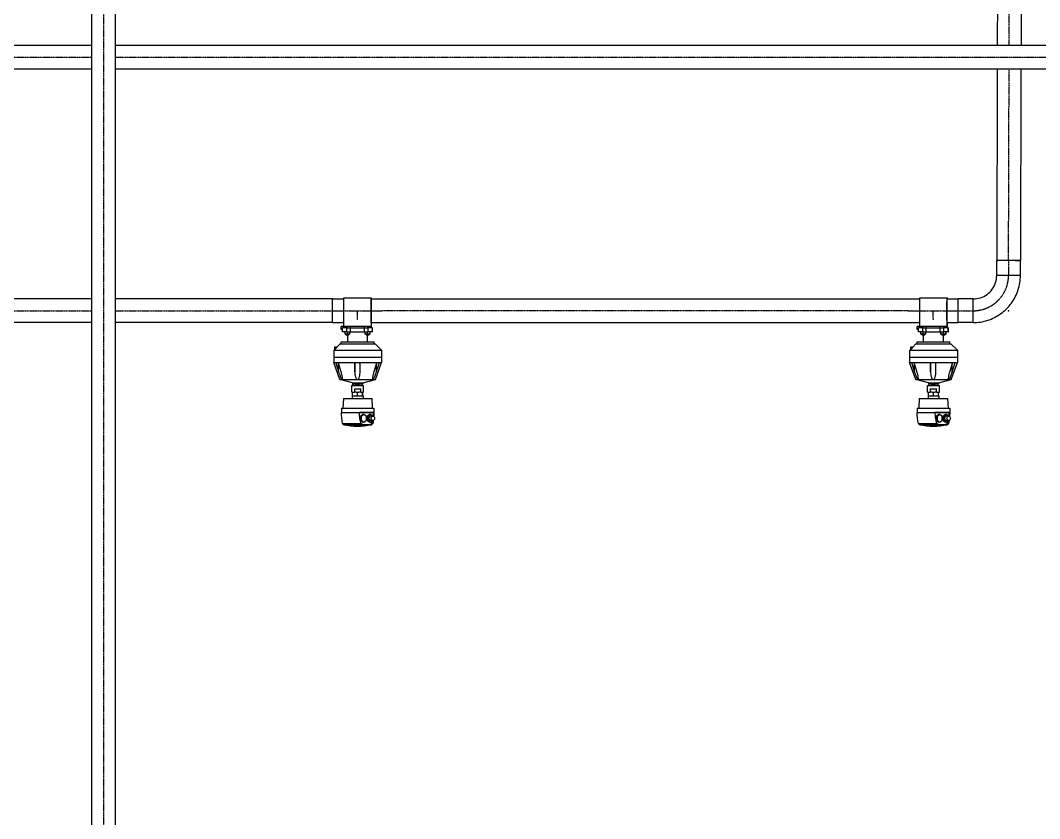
# Model space of a CAD drawing. Header units: millimetres. Extents: x 48717 to 75522, y 76128 to 88842.
# Drawn here: x 66439 to 69173, y 80462 to 82602 of the extents above; entities that cross this region are included whole.
import ezdxf

# ---------------------------------------------------------------- set-up
doc = ezdxf.new("R2010")
doc.units = ezdxf.units.MM
doc.linetypes.add('CENTER2', pattern=[1.125, 0.75, -0.125, 0.125, -0.125])
for name, color, linetype in [('Top (Plan) View2-CENTER', 1, 'CENTER2'), ('Top (Plan) View2-DV20-S1B-001c', 140, 'Continuous'), ('Top (Plan) View2-DV90-S1B-002a', 140, 'Continuous'), ('Top (Plan) View2-DV90-S1B-002b', 120, 'Continuous')]:
    doc.layers.add(name, color=color, linetype=linetype)

# ---------------------------------------------------------------- blocks, each defined once
blk = doc.blocks.new('*U912')
at = {"layer": 'Top (Plan) View2-CENTER'}
for p, q in [((66348.9, 82503.1), (66630.2, 82503.1)), ((66693.7, 82503.1), (69661.7, 82503.1))]:
    blk.add_line(p, q, dxfattribs=at)
at = {"layer": 'Top (Plan) View2-DV90-S1B-002b', "color": 0, "linetype": 'ByBlock', "lineweight": -2}
for p, q in [((66630.2, 82534.9), (66348.9, 82534.9)), ((69662, 82534.9), (66693.7, 82534.9)), ((66630.2, 82471.4), (66348.9, 82471.4)), ((69662, 82471.4), (66693.7, 82471.4))]:
    blk.add_line(p, q, dxfattribs=at)
blk = doc.blocks.new('*U919')
at = {"layer": 'Top (Plan) View2-CENTER'}
for p, q in [((66348.9, 81823.4), (66630.2, 81823.4)), ((66693.7, 81823.4), (67275.7, 81823.4))]:
    blk.add_line(p, q, dxfattribs=at)
at = {"layer": 'Top (Plan) View2-DV90-S1B-002a', "color": 0, "linetype": 'ByBlock', "lineweight": -2}
for p, q in [((66630.2, 81855.1), (66348.9, 81855.1)), ((67276, 81855.1), (66693.7, 81855.1)), ((66630.2, 81791.6), (66348.9, 81791.6)), ((67276, 81791.6), (66693.7, 81791.6))]:
    blk.add_line(p, q, dxfattribs=at)
at = {"layer": 'Top (Plan) View2-DV90-S1B-002a', "color": 0, "linetype": 'ByBlock', "lineweight": -2, "extrusion": (0, 0, -1)}
for start_param, end_param in [(1.570796, 3.141593), (0, 1.570796)]:
    blk.add_ellipse((67276, 81823.4), major_axis=(0, -31.8), ratio=0.01, start_param=start_param, end_param=end_param, dxfattribs=at)
blk = doc.blocks.new('*U946')
at = {"layer": 'Top (Plan) View2-CENTER'}
blk.add_line((66661.9, 84551), (66661.9, 77478.8), dxfattribs=at)
at = {"layer": 'Top (Plan) View2-DV20-S1B-001c', "color": 0, "linetype": 'ByBlock', "lineweight": -2}
for p, q in [((66630.2, 77478.8), (66630.2, 84551.3)), ((66693.7, 77478.8), (66693.7, 84551.3))]:
    blk.add_line(p, q, dxfattribs=at)
blk = doc.blocks.new('*U949')
at = {"layer": 'Top (Plan) View2-CENTER'}
for p, q in [((67276, 81823.4), (67409.6, 81823.4)), ((67343, 81799.8), (67343, 81823.4)), ((67343.9, 81799.8), (67343, 81799.8))]:
    blk.add_line(p, q, dxfattribs=at)
at = {"layer": 'Top (Plan) View2-DV90-S1B-002a', "color": 0, "linetype": 'ByBlock', "lineweight": -2}
for p, q in [((67276, 81855.1), (67305.6, 81855.1)), ((67379.6, 81856.8), (67305.6, 81856.8)), ((67305.6, 81856.8), (67305.6, 81781.6)), ((67380.7, 81856.8), (67379.6, 81856.8)), ((67379.6, 81856.8), (67379.6, 81781.6)), ((67380, 81855.1), (67410, 81855.1)), ((67380.7, 81855.1), (67380.7, 81856.8)), ((67275.7, 81823.4), (67305.6, 81823.4)), ((67379.6, 81823.4), (67409.6, 81823.4)), ((67276, 81791.6), (67305.6, 81791.6)), ((67380, 81791.6), (67410, 81791.6)), ((67380.7, 81781.6), (67380.7, 81791.6)), ((67306.6, 81780.8), (67299.3, 81780.8)), ((67299.3, 81773.3), (67299.3, 81780.8)), ((67303.1, 81773.3), (67299.3, 81773.3)), ((67314.5, 81777.3), (67303.1, 81777.3)), ((67303.1, 81767.3), (67303.1, 81777.3)), ((67314.5, 81767.3), (67303.1, 81767.3)), ((67379.6, 81781.6), (67305.6, 81781.6)), ((67314.9, 81780.8), (67306.6, 81780.8)), ((67306.6, 81777.3), (67306.6, 81780.8)), ((67309.6, 81760.5), (67309.6, 81767.3)), ((67316.1, 81760.5), (67309.6, 81760.5)), ((67312.1, 81758.5), (67312.1, 81760.5)), ((67312.1, 81758.5), (67320.1, 81758.5)), ((67313.9, 81781.6), (67313.9, 81780.8)), ((67314.5, 81767.3), (67314.5, 81777.3)), ((67314.5, 81777.3), (67324.3, 81777.3)), ((67314.5, 81767.3), (67324.3, 81767.3)), ((67324.5, 81780.8), (67314.9, 81780.8)), ((67314.9, 81780.8), (67314.9, 81777.3)), ((67316.1, 81760.5), (67316.1, 81767.3)), ((67322.6, 81760.5), (67316.1, 81760.5)), ((67316.9, 81739.8), (67316.9, 81758.5)), ((67320.1, 81758.5), (67320.1, 81760.5)), ((67320.1, 81758.5), (67320.1, 81760.5)), ((67320.1, 81758.5), (67320.1, 81758.5)), ((67322.6, 81760.5), (67322.6, 81767.3)), ((67322.7, 81760.5), (67322.6, 81760.5)), ((67322.7, 81760.5), (67322.7, 81767.3)), ((67324.3, 81767.3), (67324.3, 81777.3)), ((67324.3, 81777.3), (67361.7, 81777.3)), ((67324.3, 81767.3), (67361.7, 81767.3)), ((67361.5, 81780.8), (67324.5, 81780.8)), ((67324.5, 81777.3), (67324.5, 81780.8)), ((67371.1, 81780.8), (67361.5, 81780.8)), ((67361.5, 81777.3), (67361.5, 81780.8)), ((67361.7, 81767.3), (67361.7, 81777.3)), ((67361.7, 81777.3), (67371.5, 81777.3)), ((67361.7, 81767.3), (67371.5, 81767.3)), ((67363.6, 81760.5), (67363.6, 81767.3)), ((67370, 81760.5), (67363.6, 81760.5)), ((67366.1, 81758.5), (67366.1, 81760.5)), ((67366.1, 81758.5), (67374.1, 81758.5)), ((67369.9, 81739.8), (67369.9, 81758.5)), ((67369.9, 81739.8), (67369.9, 81758.5)), ((67370, 81760.5), (67370, 81767.3)), ((67376.6, 81760.5), (67370, 81760.5)), ((67371.1, 81777.3), (67371.1, 81780.8)), ((67379.6, 81780.8), (67371.1, 81780.8)), ((67371.5, 81767.3), (67371.5, 81777.3)), ((67383.1, 81777.3), (67371.5, 81777.3)), ((67383.1, 81767.3), (67371.5, 81767.3)), ((67372.9, 81781.6), (67372.9, 81780.8)), ((67372.9, 81781.6), (67372.9, 81780.8)), ((67374.1, 81758.5), (67374.1, 81760.5)), ((67374.1, 81758.5), (67374.1, 81760.5)), ((67374.1, 81758.5), (67374.6, 81758.5)), ((67374.1, 81758.5), (67374.1, 81758.5)), ((67374.6, 81758.5), (67374.6, 81760.5)), ((67374.6, 81758.5), (67374.6, 81760.5)), ((67374.6, 81758.5), (67374.6, 81758.5)), ((67376.6, 81760.5), (67376.6, 81767.3)), ((67376.7, 81760.5), (67376.6, 81760.5)), ((67376.7, 81760.5), (67376.7, 81767.3)), ((67377, 81760.5), (67376.7, 81760.5)), ((67377, 81760.5), (67377, 81767.3)), ((67377.1, 81760.5), (67377, 81760.5)), ((67377.1, 81760.5), (67377.1, 81767.3)), ((67379.6, 81781.6), (67380.7, 81781.6)), ((67380.1, 81780.8), (67379.6, 81780.8)), ((67379.6, 81780.8), (67379.6, 81777.3)), ((67380.1, 81777.3), (67380.1, 81780.8)), ((67380.1, 81780.8), (67380.1, 81780.8)), ((67380.1, 81777.3), (67380.1, 81780.8)), ((67383.1, 81767.3), (67383.1, 81777.3)), ((67383.1, 81777.3), (67383.6, 81777.3)), ((67383.1, 81767.3), (67383.6, 81767.3)), ((67383.6, 81767.3), (67383.6, 81777.3)), ((67383.6, 81777.3), (67383.6, 81777.3)), ((67383.6, 81767.3), (67383.6, 81777.3)), ((67383.6, 81767.3), (67383.6, 81767.3)), ((67296.4, 81734.8), (67287.7, 81726.1)), ((67296.4, 81734.8), (67390.4, 81734.8)), ((67299.4, 81739.8), (67387.4, 81739.8)), ((67299.4, 81734.8), (67299.4, 81739.8)), ((67387.4, 81734.8), (67387.4, 81739.8)), ((67387.4, 81739.8), (67387.4, 81739.8)), ((67387.4, 81734.8), (67387.4, 81739.8)), ((67390.4, 81734.8), (67407.4, 81717.8)), ((67390.4, 81734.8), (67390.4, 81734.8)), ((67390.4, 81734.8), (67407.4, 81717.8)), ((67280.3, 81703.1), (67279.4, 81703.1)), ((67279.4, 81703.1), (67279.4, 81699.3)), ((67280.3, 81717.8), (67407.4, 81717.8)), ((67280.3, 81703.1), (67280.3, 81717.8)), ((67281.7, 81726.1), (67281.7, 81719.2)), ((67288.7, 81726.1), (67281.7, 81726.1)), ((67407.4, 81717.8), (67407.4, 81699.3)), ((67407.4, 81717.8), (67407.4, 81717.8)), ((67407.4, 81717.8), (67407.4, 81699.3)), ((67279.4, 81699.3), (67407.4, 81699.3)), ((67279.4, 81699.3), (67407.4, 81699.3)), ((67279.4, 81699.3), (67279.4, 81684.3)), ((67279.4, 81684.3), (67284.5, 81684.3)), ((67295.8, 81639), (67279.4, 81684.3)), ((67279.5, 81699.3), (67279.5, 81699.3)), ((67284.5, 81684.3), (67291.4, 81684.3)), ((67291.4, 81684.3), (67335.7, 81684.3)), ((67292.4, 81659.4), (67292.4, 81681)), ((67335.7, 81684.3), (67349.7, 81684.3)), ((67335.8, 81659.4), (67335.8, 81684.3)), ((67349.7, 81684.3), (67394.6, 81684.3)), ((67390.9, 81639), (67407.4, 81684.3)), ((67393.8, 81659.4), (67393.8, 81682)), ((67394.6, 81684.3), (67401.7, 81684.3)), ((67401.7, 81684.3), (67407.4, 81684.3)), ((67407.3, 81699.3), (67407.3, 81699.3)), ((67407.3, 81699.3), (67407.3, 81699.3)), ((67407.4, 81699.3), (67407.4, 81684.3)), ((67407.4, 81699.3), (67407.4, 81699.3)), ((67407.4, 81699.3), (67407.4, 81699.3)), ((67407.4, 81699.3), (67407.4, 81684.3)), ((67407.4, 81684.3), (67407.4, 81684.3)), ((67295.8, 81639), (67301.8, 81639)), ((67329.9, 81630.3), (67295.8, 81639)), ((67302.2, 81639), (67342.5, 81639)), ((67327.4, 81623.3), (67343.2, 81623.3)), ((67327.4, 81605.3), (67327.4, 81623.3)), ((67329.9, 81630.3), (67356.9, 81630.3)), ((67329.9, 81630.3), (67329.9, 81627.8)), ((67337.1, 81627.8), (67329.9, 81627.8)), ((67331.9, 81624.3), (67329.9, 81627.8)), ((67331.9, 81624.3), (67354.9, 81624.3)), ((67337.1, 81627.8), (67337.1, 81629.3)), ((67349.4, 81629.3), (67337.1, 81629.3)), ((67338.4, 81624.3), (67338.4, 81623.3)), ((67343.2, 81623.3), (67359.4, 81623.3)), ((67343.3, 81639), (67384, 81639)), ((67348.4, 81624.3), (67348.4, 81623.3)), ((67349.4, 81629.3), (67349.4, 81627.8)), ((67356.9, 81627.8), (67349.4, 81627.8)), ((67354.9, 81624.3), (67356.9, 81627.8)), ((67354.9, 81624.3), (67356.9, 81627.8)), ((67354.9, 81624.3), (67354.9, 81624.3)), ((67356.9, 81630.3), (67390.9, 81639)), ((67356.9, 81630.3), (67390.9, 81639)), ((67356.9, 81630.3), (67356.9, 81627.8)), ((67356.9, 81630.3), (67356.9, 81630.3)), ((67356.9, 81630.3), (67356.9, 81627.8)), ((67356.9, 81627.8), (67356.9, 81627.8)), ((67359.4, 81605.3), (67359.4, 81623.3)), ((67383.3, 81641.9), (67383.3, 81642.1)), ((67384.5, 81639), (67390.9, 81639)), ((67390.9, 81639), (67390.9, 81639)), ((67327.4, 81605.3), (67334.6, 81605.3)), ((67328.9, 81595.3), (67329.8, 81595.3)), ((67328.9, 81595.3), (67328.9, 81588.3)), ((67329.8, 81595.3), (67329.8, 81605.3)), ((67329.8, 81595.3), (67331.9, 81595.3)), ((67331.9, 81595.3), (67341, 81595.3)), ((67334.6, 81614.3), (67351.8, 81614.3)), ((67334.6, 81614.3), (67334.6, 81605.3)), ((67339.6, 81605.3), (67334.6, 81605.3)), ((67339.6, 81605.3), (67343.2, 81605.3)), ((67341, 81595.3), (67343.2, 81595.3)), ((67343.2, 81605.3), (67346.8, 81605.3)), ((67343.2, 81595.3), (67343.2, 81605.3)), ((67343.2, 81595.3), (67345.4, 81595.3)), ((67345.4, 81595.3), (67354.6, 81595.3)), ((67351.8, 81605.3), (67346.8, 81605.3)), ((67351.8, 81605.3), (67351.8, 81614.3)), ((67351.8, 81605.3), (67359.4, 81605.3)), ((67354.6, 81595.3), (67356.8, 81595.3)), ((67356.8, 81595.3), (67356.8, 81605.3)), ((67356.8, 81595.3), (67357.9, 81595.3)), ((67356.8, 81595.3), (67356.8, 81595.3)), ((67356.9, 81595.3), (67356.9, 81605.3)), ((67357.9, 81595.3), (67357.9, 81588.3)), ((67305.4, 81588.3), (67304, 81562.3)), ((67305.4, 81588.3), (67381.4, 81588.3)), ((67381.4, 81588.3), (67382.7, 81562.3)), ((67299.9, 81562.3), (67386.9, 81562.3)), ((67299.9, 81562.3), (67299.9, 81550.5)), ((67299.9, 81550.5), (67386.9, 81550.5)), ((67384.8, 81550.3), (67348.3, 81550.3)), ((67357.7, 81545.4), (67350.7, 81540.2)), ((67350.7, 81540.2), (67350.7, 81529.8)), ((67353.2, 81540.2), (67350.7, 81540.2)), ((67360.2, 81545.4), (67353.2, 81540.2)), ((67353.2, 81540.2), (67353.2, 81529.8)), ((67360.2, 81545.4), (67357.7, 81545.4)), ((67367.1, 81540.2), (67360.2, 81545.4)), ((67367.1, 81529.8), (67367.1, 81540.2)), ((67375.4, 81545.4), (67368.5, 81540.2)), ((67368.5, 81540.2), (67368.5, 81529.8)), ((67371, 81540.2), (67368.5, 81540.2)), ((67378, 81545.4), (67371, 81540.2)), ((67371, 81540.2), (67371, 81529.8)), ((67378, 81545.4), (67375.4, 81545.4)), ((67383.8, 81541), (67378, 81545.4)), ((67384.3, 81541), (67378, 81541)), ((67386.9, 81562.3), (67386.9, 81550.5)), ((67302.7, 81521.3), (67352.8, 81521.3)), ((67306.4, 81517.4), (67362.1, 81517.4)), ((67350.7, 81529.8), (67357.7, 81524.6)), ((67353.2, 81529.8), (67350.7, 81529.8)), ((67353.2, 81529.8), (67360.2, 81524.6)), ((67360.2, 81524.6), (67357.7, 81524.6)), ((67360.2, 81524.6), (67367.1, 81529.8)), ((67368.5, 81529.8), (67375.4, 81524.6)), ((67371, 81529.8), (67368.5, 81529.8)), ((67371, 81529.8), (67378, 81524.6)), ((67371, 81517.4), (67380.3, 81517.4)), ((67378, 81524.6), (67375.4, 81524.6)), ((67378, 81524.6), (67383.8, 81529)), ((67384.3, 81529), (67378, 81529)), ((67380.3, 81521.3), (67384, 81521.3))]:
    blk.add_line(p, q, dxfattribs=at)
at = {"layer": 'Top (Plan) View2-DV90-S1B-002a', "color": 0, "linetype": 'ByBlock', "lineweight": -2, "extrusion": (0, 0, -1)}
for centre, radius, start, end in [((-67449.9, 81550.5), 150, 348.7734, 360), ((-67236.9, 81550.5), 150, 180, 183.9055), ((-67307.6, 81522.3), 5, 284.2635, 348.7734), ((-67343.4, 81662.8), 150, 255.7365, 284.2635), ((-67379.1, 81522.3), 5, 191.2266, 255.7365), ((-67236.9, 81550.5), 150, 188.1843, 191.2266)]:
    blk.add_arc(centre, radius, start, end, dxfattribs=at)
for centre, major_axis, ratio, start_param, end_param in [((67276, 81823.4), (0, -31.7), 0.01, 1.570796, 3.141593), ((67380, 81823.4), (0, -31.7), 0.01, 1.570796, 3.141593), ((67410, 81823.4), (0, -31.8), 0.01, 3.124599, 3.142187), ((67276, 81823.4), (0, -31.7), 0.01, 0, 1.570796), ((67380, 81823.4), (0, -31.7), 0.01, 0, 1.570796), ((70986.4, 77950.2), (0, 5285), 0.99995, -0.777196, -0.776809), ((67366.5, 81662.8), (0, -145.5), 0.772434, 6.243338, 6.323033)]:
    blk.add_ellipse(centre, major_axis=major_axis, ratio=ratio, start_param=start_param, end_param=end_param, dxfattribs=at)
at = {"layer": 'Top (Plan) View2-DV90-S1B-002a', "color": 0, "linetype": 'ByBlock', "lineweight": -2}
blk.add_ellipse((67378, 81535), major_axis=(0, 6), ratio=0.772434, start_param=0, end_param=3.141593, dxfattribs=at)
blk.add_ellipse((67384.3, 81535), major_axis=(0, 6), ratio=0.772434, dxfattribs=at)
for points, weights in [([(67281.7, 81719.2), (67285.4, 81722.9), (67288.7, 81726.1)], [1.00305420778, 1.00716439058, 1.00774847207]), ([(67284.5, 81684.3), (67288.8, 81670.9), (67292.4, 81659.4)], [1.00043866962, 1.00625788139, 1.00616626756]), ([(67299.3, 81659.4), (67295.7, 81670.9), (67291.4, 81684.3)], [1.00616571738, 1.00625759645, 1.0004386501]), ([(67335.7, 81684.3), (67335.8, 81670.9), (67335.8, 81659.4)], [1.00043866962, 1.00625788137, 1.00616626755]), ([(67349.8, 81659.4), (67349.8, 81670.9), (67349.7, 81684.3)], [1.00616570312, 1.00625758907, 1.00043864959]), ([(67394.6, 81684.3), (67390.3, 81670.9), (67386.7, 81659.4)], [1.00043866962, 1.00625788138, 1.00616626756]), ([(67393.8, 81659.4), (67397.5, 81670.9), (67401.7, 81684.3)], [1.00616570312, 1.00625758907, 1.00043864959]), ([(67349.4, 81627.8), (67343.2, 81622.9), (67337.1, 81627.8)], [1.05741574961, 1.18959271831, 1.05741574961])]:
    blk.add_rational_spline(points, weights, degree=2, dxfattribs=at)
for points, knots in [([(67292.4, 81659.4), (67292.7, 81658.6), (67293, 81657.8), (67293.3, 81657), (67294.1, 81654.5), (67295, 81651.9), (67296.6, 81648), (67297.1, 81646.7), (67298.2, 81644.3), (67298.8, 81643.1), (67299.9, 81641.1), (67300.5, 81640.1), (67301.2, 81639.4), (67301.4, 81639.2), (67301.6, 81639.1), (67301.7, 81639), (67301.8, 81639)], [-0.255521, -0.255521, -0.255521, -0.255521, 0, 0, 0, 0.769798, 0.769798, 1.154696, 1.154696, 1.539595, 1.539595, 1.854249, 1.854249, 1.935621, 1.935621, 1.975939, 1.975939, 1.975939, 1.975939]), ([(67302.2, 81639), (67302.2, 81639), (67302.3, 81639.1), (67302.5, 81639.2), (67302.5, 81639.4), (67302.8, 81640.1), (67302.9, 81641.1), (67302.9, 81643.1), (67302.8, 81644.3), (67302.4, 81646.7), (67302.2, 81648), (67301.5, 81651.9), (67300.8, 81654.5), (67299.8, 81657.8), (67299.6, 81658.6), (67299.3, 81659.4)], [2.058048, 2.058048, 2.058048, 2.058048, 2.098366, 2.098366, 2.179738, 2.179738, 2.494392, 2.494392, 2.87929, 2.87929, 3.264189, 3.264189, 4.033987, 4.033987, 4.289507, 4.289507, 4.289507, 4.289507]), ([(67335.8, 81659.4), (67335.8, 81658.6), (67335.8, 81657.8), (67335.9, 81657), (67336, 81654.5), (67336.3, 81651.9), (67337.1, 81648), (67337.4, 81646.7), (67338.2, 81644.3), (67338.7, 81643.1), (67339.8, 81641.1), (67340.5, 81640.1), (67341.5, 81639.4), (67341.8, 81639.2), (67342.2, 81639.1), (67342.3, 81639), (67342.5, 81639)], [-0.255521, -0.255521, -0.255521, -0.255521, 0, 0, 0, 0.769798, 0.769798, 1.154696, 1.154696, 1.539595, 1.539595, 1.854249, 1.854249, 1.935621, 1.935621, 1.975939, 1.975939, 1.975939, 1.975939]), ([(67343.3, 81639), (67343.4, 81639), (67343.6, 81639.1), (67344, 81639.2), (67344.2, 81639.4), (67345.3, 81640.1), (67346, 81641.1), (67347, 81643.1), (67347.5, 81644.3), (67348.3, 81646.7), (67348.6, 81648), (67349.4, 81651.9), (67349.7, 81654.5), (67349.8, 81657.8), (67349.8, 81658.6), (67349.8, 81659.4)], [-6.611598, -6.611598, -6.611598, -6.611598, -6.57128, -6.57128, -6.489908, -6.489908, -6.175254, -6.175254, -5.790355, -5.790355, -5.405456, -5.405456, -4.635659, -4.635659, -4.380138, -4.380138, -4.380138, -4.380138]), ([(67386.7, 81659.4), (67386.5, 81658.6), (67386.2, 81657.8), (67386, 81657), (67385.3, 81654.5), (67384.6, 81651.9), (67383.9, 81648), (67383.7, 81646.7), (67383.4, 81644.3), (67383.3, 81643.1), (67383.3, 81642), (67383.3, 81641.9), (67383.3, 81641.9)], [-0.255521, -0.255521, -0.255521, -0.255521, 0, 0, 0, 0.769798, 0.769798, 1.154696, 1.154696, 1.539595, 1.539595, 1.555298, 1.555298, 1.555298, 1.555298]), ([(67384.5, 81639), (67384.6, 81639), (67384.6, 81639.1), (67384.9, 81639.2), (67385.1, 81639.4), (67385.8, 81640.1), (67386.4, 81641.1), (67387.5, 81643.1), (67388.1, 81644.3), (67389.2, 81646.7), (67389.7, 81648), (67391.3, 81651.9), (67392.2, 81654.5), (67393.3, 81657.8), (67393.6, 81658.6), (67393.8, 81659.4)], [-6.611598, -6.611598, -6.611598, -6.611598, -6.57128, -6.57128, -6.489908, -6.489908, -6.175254, -6.175254, -5.790355, -5.790355, -5.405456, -5.405456, -4.635659, -4.635659, -4.380138, -4.380138, -4.380138, -4.380138]), ([(67301.8, 81639), (67301.8, 81639), (67301.9, 81639), (67302.1, 81639), (67302.1, 81639), (67302.2, 81639)], [0.93938184, 0.93938184, 0.93938184, 0.93938184, 0.98086059, 0.98086059, 1.02233934, 1.02233934, 1.02233934, 1.02233934]), ([(67342.5, 81639), (67342.6, 81639), (67342.7, 81639), (67343, 81639), (67343.2, 81639), (67343.3, 81639)], [0.93938184, 0.93938184, 0.93938184, 0.93938184, 0.98086059, 0.98086059, 1.02233934, 1.02233934, 1.02233934, 1.02233934]), ([(67383.3, 81641.9), (67383.3, 81641), (67383.4, 81640.1), (67383.7, 81639.4), (67383.8, 81639.2), (67383.9, 81639.1), (67384, 81639), (67384, 81639)], [1.5552985, 1.5552985, 1.5552985, 1.5552985, 1.8542489, 1.8542489, 1.9356212, 1.9356212, 1.9759388, 1.9759388, 1.9759388, 1.9759388]), ([(67384, 81639), (67384.1, 81639), (67384.2, 81639), (67384.3, 81639), (67384.4, 81639), (67384.5, 81639)], [0.93938184, 0.93938184, 0.93938184, 0.93938184, 0.98086059, 0.98086059, 1.02233934, 1.02233934, 1.02233934, 1.02233934]), ([(67352.8, 81521.3), (67352.4, 81522.2), (67352.1, 81523.2), (67350.7, 81528), (67349.7, 81532.5), (67348.5, 81541.5), (67348.3, 81546.1), (67348.3, 81550.3)], [12.79697, 12.79697, 12.79697, 12.79697, 13.081917, 13.081917, 14.355625, 14.355625, 15.609364, 15.609364, 15.609364, 15.609364]), ([(67362.1, 81517.4), (67361.7, 81517.4), (67361.4, 81517.5), (67360.2, 81517.6), (67359.3, 81517.7), (67357.5, 81518), (67356.6, 81518.2), (67355.5, 81518.7), (67355.1, 81518.9), (67354.4, 81519.3), (67354, 81519.6), (67353.5, 81520), (67353.4, 81520.2), (67353.1, 81520.6), (67352.9, 81520.9), (67352.8, 81521.2), (67352.8, 81521.2), (67352.8, 81521.3)], [-3.219769, -3.219769, -3.219769, -3.219769, -3.107536, -3.107536, -2.777199, -2.777199, -2.446862, -2.446862, -2.304124, -2.304124, -2.161385, -2.161385, -2.079892, -2.079892, -1.998399, -1.998399, -1.978617, -1.978617, -1.978617, -1.978617]), ([(67380.3, 81521.3), (67380.3, 81521.2), (67380.3, 81521.2), (67380.2, 81520.9), (67380, 81520.6), (67379.7, 81520.2), (67379.5, 81520), (67379.1, 81519.6), (67378.7, 81519.3), (67378, 81518.9), (67377.6, 81518.7), (67376.5, 81518.2), (67375.6, 81518), (67373.8, 81517.7), (67372.9, 81517.6), (67371.6, 81517.5), (67371.3, 81517.4), (67371, 81517.4)], [1.978617, 1.978617, 1.978617, 1.978617, 1.998399, 1.998399, 2.079892, 2.079892, 2.161385, 2.161385, 2.304124, 2.304124, 2.446862, 2.446862, 2.777199, 2.777199, 3.107536, 3.107536, 3.219769, 3.219769, 3.219769, 3.219769]), ([(67382.2, 81527.8), (67381.9, 81526.5), (67381.6, 81525.2), (67380.9, 81523.2), (67380.6, 81522.2), (67380.3, 81521.3)], [7.3674283, 7.3674283, 7.3674283, 7.3674283, 7.7571958, 7.7571958, 8.0421419, 8.0421419, 8.0421419, 8.0421419])]:
    blk.add_open_spline(points, degree=3, knots=knots, dxfattribs=at)
blk.add_open_spline([(67384.8, 81550.3), (67384.8, 81547.3), (67384.7, 81544.2), (67384.4, 81541)], degree=3, dxfattribs=at)
blk = doc.blocks.new('*U950')
at = {"layer": 'Top (Plan) View2-CENTER'}
blk.add_line((68820.3, 81823.3), (67410, 81823.4), dxfattribs=at)
at = {"layer": 'Top (Plan) View2-DV90-S1B-002a', "color": 0, "linetype": 'ByBlock', "lineweight": -2}
for p, q in [((67410, 81855.1), (68820.7, 81855.1)), ((67410, 81791.6), (68820.7, 81791.6))]:
    blk.add_line(p, q, dxfattribs=at)
blk.add_ellipse((67410, 81823.4), major_axis=(0, 31.8), ratio=0.010725, start_param=0, end_param=0.016994, dxfattribs=at)
at = {"layer": 'Top (Plan) View2-DV90-S1B-002a', "color": 0, "linetype": 'ByBlock', "lineweight": -2, "extrusion": (0, 0, -1)}
blk.add_ellipse((68820.7, 81823.3), major_axis=(0, -31.7), ratio=0.010725, start_param=6.277093, end_param=6.376975, dxfattribs=at)
blk = doc.blocks.new('*U959')
at = {"layer": 'Top (Plan) View2-CENTER'}
for p, q in [((68820.7, 81823.3), (68954.3, 81823.4)), ((68887.7, 81799.8), (68887.7, 81823.3)), ((68888.9, 81799.8), (68887.7, 81799.8))]:
    blk.add_line(p, q, dxfattribs=at)
at = {"layer": 'Top (Plan) View2-DV90-S1B-002a', "color": 0, "linetype": 'ByBlock', "lineweight": -2}
for p, q in [((68820.7, 81855.1), (68850.3, 81855.1)), ((68924.2, 81856.8), (68850.3, 81856.8)), ((68850.3, 81856.8), (68850.3, 81781.6)), ((68925.6, 81856.8), (68924.2, 81856.8)), ((68924.2, 81856.8), (68924.3, 81781.6)), ((68924.7, 81855.1), (68954.7, 81855.1)), ((68925.6, 81855.1), (68925.6, 81856.8)), ((68820.3, 81823.3), (68850.3, 81823.3)), ((68924.3, 81823.4), (68954.3, 81823.4)), ((68820.7, 81791.6), (68850.3, 81791.6)), ((68924.7, 81791.6), (68954.7, 81791.6)), ((68925.6, 81781.6), (68925.6, 81791.6)), ((68851.4, 81780.8), (68844.1, 81780.8)), ((68844.1, 81773.3), (68844.1, 81780.8)), ((68847.9, 81773.3), (68844.1, 81773.3)), ((68859.2, 81777.3), (68847.9, 81777.3)), ((68847.9, 81767.3), (68847.9, 81777.3)), ((68859.2, 81767.3), (68847.9, 81767.3)), ((68924.3, 81781.6), (68850.3, 81781.6)), ((68859.7, 81780.8), (68851.4, 81780.8)), ((68851.4, 81777.3), (68851.4, 81780.8)), ((68854.3, 81760.5), (68854.3, 81767.3)), ((68860.8, 81760.5), (68854.3, 81760.5)), ((68856.9, 81758.5), (68856.9, 81760.5)), ((68856.9, 81758.5), (68864.9, 81758.5)), ((68858.7, 81781.6), (68858.7, 81780.8)), ((68859.2, 81767.3), (68859.2, 81777.3)), ((68859.2, 81777.3), (68869, 81777.3)), ((68859.2, 81767.3), (68869, 81767.3)), ((68869.2, 81780.8), (68859.7, 81780.8)), ((68859.7, 81780.8), (68859.7, 81777.3)), ((68860.8, 81760.5), (68860.8, 81767.3)), ((68867.3, 81760.5), (68860.8, 81760.5)), ((68861.7, 81739.8), (68861.7, 81758.5)), ((68864.9, 81758.5), (68864.9, 81760.5)), ((68864.9, 81758.5), (68864.9, 81760.5)), ((68864.9, 81758.5), (68864.9, 81758.5)), ((68867.3, 81760.5), (68867.3, 81767.3)), ((68867.4, 81760.5), (68867.3, 81760.5)), ((68867.4, 81760.5), (68867.4, 81767.3)), ((68869, 81767.3), (68869, 81777.3)), ((68869, 81777.3), (68906.4, 81777.3)), ((68869, 81767.3), (68906.4, 81767.3)), ((68906.2, 81780.8), (68869.2, 81780.8)), ((68869.2, 81777.3), (68869.2, 81780.8)), ((68915.8, 81780.8), (68906.2, 81780.8)), ((68906.2, 81777.3), (68906.2, 81780.8)), ((68906.4, 81767.3), (68906.4, 81777.3)), ((68906.4, 81777.3), (68916.2, 81777.3)), ((68906.4, 81767.3), (68916.2, 81767.3)), ((68908.3, 81760.5), (68908.3, 81767.3)), ((68914.8, 81760.5), (68908.3, 81760.5)), ((68910.9, 81758.5), (68910.9, 81760.5)), ((68910.9, 81758.5), (68918.9, 81758.5)), ((68914.7, 81739.8), (68914.7, 81758.5)), ((68914.7, 81739.8), (68914.7, 81758.5)), ((68914.8, 81760.5), (68914.8, 81767.3)), ((68921.3, 81760.5), (68914.8, 81760.5)), ((68915.8, 81777.3), (68915.8, 81780.8)), ((68924.4, 81780.8), (68915.8, 81780.8)), ((68916.2, 81767.3), (68916.2, 81777.3)), ((68927.9, 81777.3), (68916.2, 81777.3)), ((68927.9, 81767.3), (68916.2, 81767.3)), ((68917.6, 81781.6), (68917.6, 81780.8)), ((68917.7, 81781.6), (68917.7, 81780.8)), ((68918.9, 81758.5), (68918.9, 81760.5)), ((68918.9, 81758.5), (68918.9, 81760.5)), ((68918.9, 81758.5), (68919.4, 81758.5)), ((68918.9, 81758.5), (68918.9, 81758.5)), ((68919.4, 81758.5), (68919.4, 81760.5)), ((68919.4, 81758.5), (68919.4, 81760.5)), ((68919.4, 81758.5), (68919.4, 81758.5)), ((68921.3, 81760.5), (68921.3, 81767.3)), ((68921.4, 81760.5), (68921.3, 81760.5)), ((68921.4, 81760.5), (68921.4, 81767.3)), ((68921.9, 81760.5), (68921.4, 81760.5)), ((68921.9, 81760.5), (68921.9, 81767.3)), ((68922, 81760.5), (68921.9, 81760.5)), ((68922, 81760.5), (68922, 81767.3)), ((68924.3, 81781.6), (68925.6, 81781.6)), ((68924.9, 81780.8), (68924.4, 81780.8)), ((68924.4, 81780.8), (68924.4, 81777.3)), ((68924.9, 81777.3), (68924.9, 81780.8)), ((68924.9, 81780.8), (68924.9, 81780.8)), ((68924.9, 81777.3), (68924.9, 81780.8)), ((68927.9, 81767.3), (68927.9, 81777.3)), ((68927.9, 81777.3), (68928.4, 81777.3)), ((68927.9, 81767.3), (68928.4, 81767.3)), ((68928.4, 81767.3), (68928.4, 81777.3)), ((68928.4, 81777.3), (68928.4, 81777.3)), ((68928.4, 81767.3), (68928.4, 81777.3)), ((68928.4, 81767.3), (68928.4, 81767.3)), ((68841.2, 81734.8), (68832.5, 81726.1)), ((68841.2, 81734.8), (68935.2, 81734.8)), ((68844.2, 81739.8), (68932.2, 81739.8)), ((68844.2, 81734.8), (68844.2, 81739.8)), ((68932.2, 81734.8), (68932.2, 81739.8)), ((68932.2, 81739.8), (68932.2, 81739.8)), ((68932.2, 81734.8), (68932.2, 81739.8)), ((68935.2, 81734.8), (68952.2, 81717.8)), ((68935.2, 81734.8), (68935.2, 81734.8)), ((68935.2, 81734.8), (68952.2, 81717.8)), ((68825.1, 81703.1), (68824.2, 81703.1)), ((68824.2, 81703.1), (68824.2, 81699.3)), ((68825.1, 81717.8), (68952.2, 81717.8)), ((68825.1, 81703.1), (68825.1, 81717.8)), ((68826.5, 81726.1), (68826.5, 81719.2)), ((68833.5, 81726.1), (68826.5, 81726.1)), ((68952.2, 81717.8), (68952.2, 81699.3)), ((68952.2, 81717.8), (68952.2, 81717.8)), ((68952.2, 81717.8), (68952.2, 81699.3)), ((68824.2, 81699.3), (68952.2, 81699.3)), ((68824.2, 81699.3), (68952.2, 81699.3)), ((68824.2, 81699.3), (68824.2, 81684.3)), ((68824.2, 81684.3), (68829.3, 81684.3)), ((68840.7, 81639), (68824.2, 81684.3)), ((68824.3, 81699.3), (68824.3, 81699.3)), ((68829.3, 81684.3), (68836.1, 81684.3)), ((68836.1, 81684.3), (68880.4, 81684.3)), ((68837.2, 81659.4), (68837.2, 81680.8)), ((68880.4, 81684.3), (68894.4, 81684.3)), ((68880.5, 81659.4), (68880.5, 81684.3)), ((68894.4, 81684.3), (68939.3, 81684.3)), ((68935.7, 81639), (68952.2, 81684.3)), ((68938.6, 81659.4), (68938.6, 81682.1)), ((68939.3, 81684.3), (68946.4, 81684.3)), ((68946.4, 81684.3), (68952.2, 81684.3)), ((68952.1, 81699.3), (68952.1, 81699.3)), ((68952.1, 81699.3), (68952.1, 81699.3)), ((68952.2, 81699.3), (68952.2, 81684.3)), ((68952.2, 81699.3), (68952.2, 81699.3)), ((68952.2, 81699.3), (68952.2, 81699.3)), ((68952.2, 81699.3), (68952.2, 81684.3)), ((68952.2, 81684.3), (68952.2, 81684.3)), ((68840.7, 81639), (68846.5, 81639)), ((68874.7, 81630.3), (68840.7, 81639)), ((68846.9, 81639), (68887.2, 81639)), ((68872.2, 81623.3), (68888, 81623.3)), ((68872.2, 81605.3), (68872.2, 81623.3)), ((68874.7, 81630.3), (68901.7, 81630.3)), ((68874.7, 81630.3), (68874.7, 81627.8)), ((68881.8, 81627.8), (68874.7, 81627.8)), ((68876.7, 81624.3), (68874.7, 81627.8)), ((68876.7, 81624.3), (68899.7, 81624.3)), ((68881.8, 81627.8), (68881.8, 81629.3)), ((68894.2, 81629.3), (68881.8, 81629.3)), ((68883.2, 81624.3), (68883.2, 81623.3)), ((68888, 81639), (68928.8, 81639)), ((68888, 81623.3), (68904.2, 81623.3)), ((68893.2, 81624.3), (68893.2, 81623.3)), ((68894.2, 81629.3), (68894.2, 81627.8)), ((68901.7, 81627.8), (68894.2, 81627.8)), ((68899.7, 81624.3), (68901.7, 81627.8)), ((68899.7, 81624.3), (68901.7, 81627.8)), ((68899.7, 81624.3), (68899.7, 81624.3)), ((68901.7, 81630.3), (68935.7, 81639)), ((68901.7, 81630.3), (68935.7, 81639)), ((68901.7, 81630.3), (68901.7, 81627.8)), ((68901.7, 81630.3), (68901.7, 81630.3)), ((68901.7, 81630.3), (68901.7, 81627.8)), ((68901.7, 81627.8), (68901.7, 81627.8)), ((68904.2, 81605.3), (68904.2, 81623.3)), ((68928, 81641.9), (68928, 81642.2)), ((68929.2, 81639), (68935.7, 81639)), ((68935.7, 81639), (68935.7, 81639)), ((68872.2, 81605.3), (68879.4, 81605.3)), ((68873.7, 81595.3), (68874.6, 81595.3)), ((68873.7, 81595.3), (68873.7, 81588.3)), ((68874.6, 81595.3), (68874.6, 81605.3)), ((68874.6, 81595.3), (68876.7, 81595.3)), ((68876.7, 81595.3), (68885.8, 81595.3)), ((68879.4, 81614.3), (68896.6, 81614.3)), ((68879.4, 81614.3), (68879.4, 81605.3)), ((68884.4, 81605.3), (68879.4, 81605.3)), ((68884.4, 81605.3), (68888, 81605.3)), ((68885.8, 81595.3), (68888, 81595.3)), ((68888, 81605.3), (68891.6, 81605.3)), ((68888, 81595.3), (68888, 81605.3)), ((68888, 81595.3), (68890.2, 81595.3)), ((68890.2, 81595.3), (68899.4, 81595.3)), ((68896.6, 81605.3), (68891.6, 81605.3)), ((68896.6, 81605.3), (68896.6, 81614.3)), ((68896.6, 81605.3), (68904.2, 81605.3)), ((68899.4, 81595.3), (68901.6, 81595.3)), ((68901.6, 81595.3), (68901.6, 81605.3)), ((68901.6, 81595.3), (68902.7, 81595.3)), ((68901.6, 81595.3), (68901.6, 81595.3)), ((68901.8, 81595.3), (68901.8, 81605.3)), ((68902.7, 81595.3), (68902.7, 81588.3)), ((68850.2, 81588.3), (68848.8, 81562.3)), ((68850.2, 81588.3), (68926.2, 81588.3)), ((68926.2, 81588.3), (68927.5, 81562.3)), ((68844.7, 81562.3), (68931.7, 81562.3)), ((68844.7, 81562.3), (68844.7, 81550.5)), ((68844.7, 81550.5), (68931.7, 81550.5)), ((68929.6, 81550.3), (68893, 81550.3)), ((68902.4, 81545.4), (68895.4, 81540.2)), ((68895.4, 81540.2), (68895.4, 81529.8)), ((68898, 81540.2), (68895.4, 81540.2)), ((68904.9, 81545.4), (68898, 81540.2)), ((68898, 81540.2), (68898, 81529.8)), ((68904.9, 81545.4), (68902.4, 81545.4)), ((68911.9, 81540.2), (68904.9, 81545.4)), ((68911.9, 81529.8), (68911.9, 81540.2)), ((68920.2, 81545.4), (68913.2, 81540.2)), ((68913.2, 81540.2), (68913.2, 81529.8)), ((68915.8, 81540.2), (68913.2, 81540.2)), ((68922.7, 81545.4), (68915.8, 81540.2)), ((68915.8, 81540.2), (68915.8, 81529.8)), ((68922.7, 81545.4), (68920.2, 81545.4)), ((68928.6, 81541), (68922.7, 81545.4)), ((68929.1, 81541), (68922.7, 81541)), ((68931.7, 81562.3), (68931.7, 81550.5)), ((68847.6, 81521.3), (68897.5, 81521.3)), ((68851.2, 81517.4), (68906.8, 81517.4)), ((68895.4, 81529.8), (68902.4, 81524.6)), ((68898, 81529.8), (68895.4, 81529.8)), ((68898, 81529.8), (68904.9, 81524.6)), ((68904.9, 81524.6), (68902.4, 81524.6)), ((68904.9, 81524.6), (68911.9, 81529.8)), ((68913.2, 81529.8), (68920.2, 81524.6)), ((68915.8, 81529.8), (68913.2, 81529.8)), ((68915.8, 81529.8), (68922.7, 81524.6)), ((68915.8, 81517.4), (68925.1, 81517.4)), ((68922.7, 81524.6), (68920.2, 81524.6)), ((68922.7, 81524.6), (68928.6, 81529)), ((68929.1, 81529), (68922.7, 81529)), ((68925.1, 81521.3), (68928.8, 81521.3))]:
    blk.add_line(p, q, dxfattribs=at)
at = {"layer": 'Top (Plan) View2-DV90-S1B-002a', "color": 0, "linetype": 'ByBlock', "lineweight": -2, "extrusion": (0, 0, -1)}
for centre, radius, start, end in [((-68994.7, 81550.5), 150, 348.7661, 359.9927), ((-68781.7, 81550.5), 150, 179.9927, 183.9153), ((-68852.5, 81522.3), 5, 284.2562, 348.7661), ((-68888.2, 81662.8), 150, 255.7292, 284.2562), ((-68923.9, 81522.3), 5, 191.2193, 255.7292), ((-68781.7, 81550.5), 150, 188.1687, 191.2193)]:
    blk.add_arc(centre, radius, start, end, dxfattribs=at)
for centre, major_axis, ratio, start_param, end_param in [((68924.7, 81823.4), (0, -31.7), 0.01221, 1.570796, 3.141593), ((68954.7, 81823.4), (0, -31.7), 0.01221, 1.570796, 3.141593), ((68924.7, 81823.4), (0, -31.7), 0.01221, 0, 1.570796), ((68954.7, 81823.4), (0, -31.7), 0.01221, 0, 1.570796), ((68820.7, 81823.3), (0, -31.7), 0.01221, 0, 0.093791), ((72531.6, 77950.7), (-0.7, 5285), 0.999925, -0.777196, -0.776809), ((68911.3, 81662.8), (0, -145.5), 0.773836, 6.243338, 6.323033)]:
    blk.add_ellipse(centre, major_axis=major_axis, ratio=ratio, start_param=start_param, end_param=end_param, dxfattribs=at)
at = {"layer": 'Top (Plan) View2-DV90-S1B-002a', "color": 0, "linetype": 'ByBlock', "lineweight": -2}
blk.add_ellipse((68922.7, 81535), major_axis=(0, 6), ratio=0.773836, start_param=0, end_param=3.141593, dxfattribs=at)
blk.add_ellipse((68929.1, 81535), major_axis=(0, 6), ratio=0.773836, dxfattribs=at)
for points, weights in [([(68826.5, 81719.2), (68830.2, 81722.9), (68833.5, 81726.1)], [1.00305420778, 1.00716439058, 1.00774847207]), ([(68829.3, 81684.3), (68833.5, 81670.9), (68837.2, 81659.4)], [1.00043866962, 1.00625788139, 1.00616626756]), ([(68844.1, 81659.4), (68840.4, 81670.9), (68836.1, 81684.3)], [1.00616571738, 1.00625759645, 1.0004386501]), ([(68880.4, 81684.3), (68880.4, 81670.9), (68880.5, 81659.4)], [1.00043866962, 1.00625788137, 1.00616626755]), ([(68894.5, 81659.4), (68894.4, 81670.9), (68894.4, 81684.3)], [1.00616570312, 1.00625758907, 1.00043864959]), ([(68939.3, 81684.3), (68935.1, 81670.9), (68931.5, 81659.4)], [1.00043866962, 1.00625788138, 1.00616626756]), ([(68938.6, 81659.4), (68942.2, 81670.9), (68946.4, 81684.3)], [1.00616570312, 1.00625758907, 1.00043864959]), ([(68894.2, 81627.8), (68888, 81622.9), (68881.8, 81627.8)], [1.05741574961, 1.18959271831, 1.05741574961])]:
    blk.add_rational_spline(points, weights, degree=2, dxfattribs=at)
for points, knots in [([(68837.2, 81659.4), (68837.5, 81658.6), (68837.8, 81657.7), (68838, 81656.9), (68838.8, 81654.5), (68839.8, 81651.9), (68841.3, 81648), (68841.9, 81646.7), (68843, 81644.3), (68843.5, 81643.1), (68844.6, 81641.1), (68845.2, 81640.1), (68846, 81639.4), (68846.1, 81639.2), (68846.4, 81639.1), (68846.5, 81639), (68846.5, 81639)], [-0.255521, -0.255521, -0.255521, -0.255521, 0, 0, 0, 0.769798, 0.769798, 1.154696, 1.154696, 1.539595, 1.539595, 1.854249, 1.854249, 1.935621, 1.935621, 1.975939, 1.975939, 1.975939, 1.975939]), ([(68846.9, 81639), (68847, 81639), (68847.1, 81639.1), (68847.2, 81639.2), (68847.3, 81639.4), (68847.6, 81640.1), (68847.7, 81641.1), (68847.6, 81643.1), (68847.5, 81644.3), (68847.2, 81646.7), (68847, 81648), (68846.2, 81651.9), (68845.5, 81654.5), (68844.6, 81657.7), (68844.3, 81658.6), (68844.1, 81659.4)], [2.058048, 2.058048, 2.058048, 2.058048, 2.098366, 2.098366, 2.179738, 2.179738, 2.494392, 2.494392, 2.87929, 2.87929, 3.264189, 3.264189, 4.033987, 4.033987, 4.289507, 4.289507, 4.289507, 4.289507]), ([(68880.5, 81659.4), (68880.5, 81658.6), (68880.5, 81657.7), (68880.6, 81656.9), (68880.7, 81654.5), (68881, 81651.9), (68881.8, 81648), (68882.1, 81646.7), (68882.9, 81644.3), (68883.4, 81643.1), (68884.5, 81641.1), (68885.2, 81640.1), (68886.2, 81639.4), (68886.5, 81639.2), (68886.9, 81639.1), (68887, 81639), (68887.2, 81639)], [-0.255521, -0.255521, -0.255521, -0.255521, 0, 0, 0, 0.769798, 0.769798, 1.154696, 1.154696, 1.539595, 1.539595, 1.854249, 1.854249, 1.935621, 1.935621, 1.975939, 1.975939, 1.975939, 1.975939]), ([(68888, 81639), (68888.1, 81639), (68888.3, 81639.1), (68888.7, 81639.2), (68888.9, 81639.4), (68890, 81640.1), (68890.7, 81641.1), (68891.7, 81643.1), (68892.2, 81644.3), (68893, 81646.7), (68893.3, 81648), (68894.1, 81651.9), (68894.4, 81654.5), (68894.5, 81657.7), (68894.5, 81658.6), (68894.5, 81659.4)], [-6.611598, -6.611598, -6.611598, -6.611598, -6.57128, -6.57128, -6.489908, -6.489908, -6.175254, -6.175254, -5.790355, -5.790355, -5.405456, -5.405456, -4.635659, -4.635659, -4.380138, -4.380138, -4.380138, -4.380138]), ([(68931.5, 81659.4), (68931.2, 81658.6), (68930.9, 81657.8), (68930.7, 81657), (68930, 81654.5), (68929.4, 81651.9), (68928.6, 81648), (68928.4, 81646.7), (68928.1, 81644.3), (68928, 81643.1), (68928, 81642), (68928, 81641.9), (68928, 81641.9)], [-0.255521, -0.255521, -0.255521, -0.255521, 0, 0, 0, 0.769798, 0.769798, 1.154696, 1.154696, 1.539595, 1.539595, 1.555298, 1.555298, 1.555298, 1.555298]), ([(68929.2, 81639), (68929.3, 81639), (68929.4, 81639.1), (68929.6, 81639.2), (68929.8, 81639.4), (68930.6, 81640.1), (68931.2, 81641.1), (68932.3, 81643.1), (68932.9, 81644.3), (68934, 81646.7), (68934.5, 81648), (68936, 81651.9), (68937, 81654.5), (68938.1, 81657.8), (68938.3, 81658.6), (68938.6, 81659.4)], [-6.611598, -6.611598, -6.611598, -6.611598, -6.57128, -6.57128, -6.489908, -6.489908, -6.175254, -6.175254, -5.790355, -5.790355, -5.405456, -5.405456, -4.635659, -4.635659, -4.380138, -4.380138, -4.380138, -4.380138]), ([(68846.5, 81639), (68846.6, 81639), (68846.7, 81639), (68846.8, 81639), (68846.9, 81639), (68846.9, 81639)], [0.93938184, 0.93938184, 0.93938184, 0.93938184, 0.98086059, 0.98086059, 1.02233934, 1.02233934, 1.02233934, 1.02233934]), ([(68887.2, 81639), (68887.3, 81639), (68887.5, 81639), (68887.7, 81639), (68887.9, 81639), (68888, 81639)], [0.93938184, 0.93938184, 0.93938184, 0.93938184, 0.98086059, 0.98086059, 1.02233934, 1.02233934, 1.02233934, 1.02233934]), ([(68928, 81641.9), (68928, 81641), (68928.1, 81640.1), (68928.4, 81639.4), (68928.5, 81639.2), (68928.7, 81639.1), (68928.7, 81639), (68928.8, 81639)], [1.5552985, 1.5552985, 1.5552985, 1.5552985, 1.8542489, 1.8542489, 1.9356212, 1.9356212, 1.9759388, 1.9759388, 1.9759388, 1.9759388]), ([(68928.8, 81639), (68928.9, 81639), (68928.9, 81639), (68929.1, 81639), (68929.2, 81639), (68929.2, 81639)], [0.93938184, 0.93938184, 0.93938184, 0.93938184, 0.98086059, 0.98086059, 1.02233934, 1.02233934, 1.02233934, 1.02233934]), ([(68897.5, 81521.3), (68897.2, 81522.2), (68896.9, 81523.1), (68895.4, 81528), (68894.5, 81532.5), (68893.3, 81541.5), (68893, 81546.1), (68893, 81550.3)], [12.79697, 12.79697, 12.79697, 12.79697, 13.081917, 13.081917, 14.355625, 14.355625, 15.609364, 15.609364, 15.609364, 15.609364]), ([(68906.8, 81517.4), (68906.5, 81517.4), (68906.2, 81517.5), (68904.9, 81517.6), (68904, 81517.7), (68902.2, 81518), (68901.4, 81518.2), (68900.2, 81518.7), (68899.8, 81518.9), (68899.1, 81519.3), (68898.7, 81519.6), (68898.3, 81520), (68898.1, 81520.2), (68897.8, 81520.6), (68897.7, 81520.9), (68897.5, 81521.2), (68897.5, 81521.2), (68897.5, 81521.3)], [-3.219769, -3.219769, -3.219769, -3.219769, -3.107536, -3.107536, -2.777199, -2.777199, -2.446862, -2.446862, -2.304124, -2.304124, -2.161385, -2.161385, -2.079892, -2.079892, -1.998399, -1.998399, -1.978617, -1.978617, -1.978617, -1.978617]), ([(68925.1, 81521.3), (68925.1, 81521.2), (68925.1, 81521.2), (68924.9, 81520.9), (68924.8, 81520.6), (68924.5, 81520.2), (68924.3, 81520), (68923.9, 81519.6), (68923.5, 81519.3), (68922.8, 81518.9), (68922.4, 81518.7), (68921.2, 81518.2), (68920.4, 81518), (68918.6, 81517.7), (68917.7, 81517.6), (68916.4, 81517.5), (68916.1, 81517.4), (68915.8, 81517.4)], [1.978617, 1.978617, 1.978617, 1.978617, 1.998399, 1.998399, 2.079892, 2.079892, 2.161385, 2.161385, 2.304124, 2.304124, 2.446862, 2.446862, 2.777199, 2.777199, 3.107536, 3.107536, 3.219769, 3.219769, 3.219769, 3.219769]), ([(68927, 81527.8), (68926.7, 81526.5), (68926.4, 81525.2), (68925.7, 81523.1), (68925.4, 81522.2), (68925.1, 81521.3)], [7.3663828, 7.3663828, 7.3663828, 7.3663828, 7.7571958, 7.7571958, 8.0421419, 8.0421419, 8.0421419, 8.0421419])]:
    blk.add_open_spline(points, degree=3, knots=knots, dxfattribs=at)
blk.add_open_spline([(68929.6, 81550.3), (68929.6, 81547.3), (68929.5, 81544.2), (68929.2, 81541)], degree=3, dxfattribs=at)
blk = doc.blocks.new('*U961')
at = {"layer": 'Top (Plan) View2-CENTER'}
for p, q in [((69089.6, 81958.4), (69089.6, 81918.4)), ((68954.7, 81823.4), (68994.7, 81823.4))]:
    blk.add_line(p, q, dxfattribs=at)
blk.add_ellipse((68994.6, 81918.4), major_axis=(0, 95), ratio=0.999925, start_param=-3.141593, end_param=-1.570796, dxfattribs=at)
blk.add_point((69089.7, 81823.4), dxfattribs=at)
at = {"layer": 'Top (Plan) View2-DV90-S1B-002a', "color": 0, "linetype": 'ByBlock', "lineweight": -2}
for p, q in [((69089.2, 81958.4), (69057.9, 81958.4)), ((69057.9, 81918.4), (69057.9, 81958.4)), ((69120, 81958.4), (69089.2, 81958.4)), ((69121.4, 81918.4), (69121.4, 81958.3)), ((69121.4, 81918.4), (69057.9, 81918.4)), ((68994.7, 81855.1), (68954.7, 81855.1)), ((68994.7, 81791.6), (68954.7, 81791.6))]:
    blk.add_line(p, q, dxfattribs=at)
at = {"layer": 'Top (Plan) View2-DV90-S1B-002a', "color": 0, "linetype": 'ByBlock', "lineweight": -2, "extrusion": (0, 0, -1)}
for centre, start_param, end_param in [((68954.7, 81823.4), 1.570796, 3.141593), ((68994.7, 81823.4), 0, 3.141593), ((68954.7, 81823.4), 0, 1.570796)]:
    blk.add_ellipse(centre, major_axis=(0, -31.7), ratio=0.01221, start_param=start_param, end_param=end_param, dxfattribs=at)
at = {"layer": 'Top (Plan) View2-DV90-S1B-002a', "color": 0, "linetype": 'ByBlock', "lineweight": -2}
for points in [[(68994.7, 81791.6), (69007.9, 81791.6), (69021.2, 81793.7), (69046.5, 81801.9), (69058.4, 81808), (69079.9, 81823.6), (69089.4, 81833.1), (69105, 81854.6), (69111.1, 81866.6), (69119.3, 81891.8), (69121.4, 81905.1), (69121.4, 81918.4)], [(68994.7, 81855.1), (69001.3, 81855.1), (69007.9, 81856.2), (69020.5, 81860.3), (69026.5, 81863.3), (69037.2, 81871.1), (69041.9, 81875.8), (69049.7, 81886.5), (69052.8, 81892.5), (69056.8, 81905.1), (69057.9, 81911.7), (69057.9, 81918.4)]]:
    blk.add_open_spline(points, degree=3, knots=[3.14172, 3.14172, 3.14172, 3.14172, 3.455879, 3.455879, 3.770039, 3.770039, 4.084198, 4.084198, 4.398357, 4.398357, 4.712516, 4.712516, 4.712516, 4.712516], dxfattribs=at)
blk = doc.blocks.new('*U963')
at = {"layer": 'Top (Plan) View2-CENTER'}
for p, q in [((69091.3, 82534.9), (69095.1, 83890)), ((69089.6, 81958.4), (69091.1, 82471.4))]:
    blk.add_line(p, q, dxfattribs=at)
at = {"layer": 'Top (Plan) View2-DV90-S1B-002a', "color": 0, "linetype": 'ByBlock', "lineweight": -2}
for p, q in [((69063.4, 83890.1), (69059.5, 82534.9)), ((69126.9, 83890), (69123, 82534.9)), ((69059.3, 82471.4), (69057.9, 81958.5)), ((69122.8, 82471.4), (69121.4, 81958.3))]:
    blk.add_line(p, q, dxfattribs=at)
for start_param, end_param in [(1.570796, 1.747758), (0, 1.570796)]:
    blk.add_ellipse((69095.1, 83890), major_axis=(31.7, -0.1), ratio=0.009783, start_param=start_param, end_param=end_param, dxfattribs=at)
at = {"layer": 'Top (Plan) View2-DV90-S1B-002a', "color": 0, "linetype": 'ByBlock', "lineweight": -2, "extrusion": (0, 0, -1)}
for start_param, end_param in [(5.987506, 7.853982), (1.570796, 2.845914)]:
    blk.add_ellipse((69089.6, 81958.4), major_axis=(-31.7, 0.1), ratio=0.009783, start_param=start_param, end_param=end_param, dxfattribs=at)

msp = doc.modelspace()

# ---------------------------------------------------------------- block references
at = {"layer": 'Top (Plan) View2-DV20-S1B-001c'}
msp.add_blockref('*U946', (0, 0), dxfattribs=at)
at = {"layer": 'Top (Plan) View2-DV90-S1B-002a'}
for name in ['*U963', '*U961', '*U919', '*U949', '*U950', '*U959']:
    msp.add_blockref(name, (0, 0), dxfattribs=at)
at = {"layer": 'Top (Plan) View2-DV90-S1B-002b'}
msp.add_blockref('*U912', (0, 0), dxfattribs=at)

doc.saveas('drawing.dxf')
